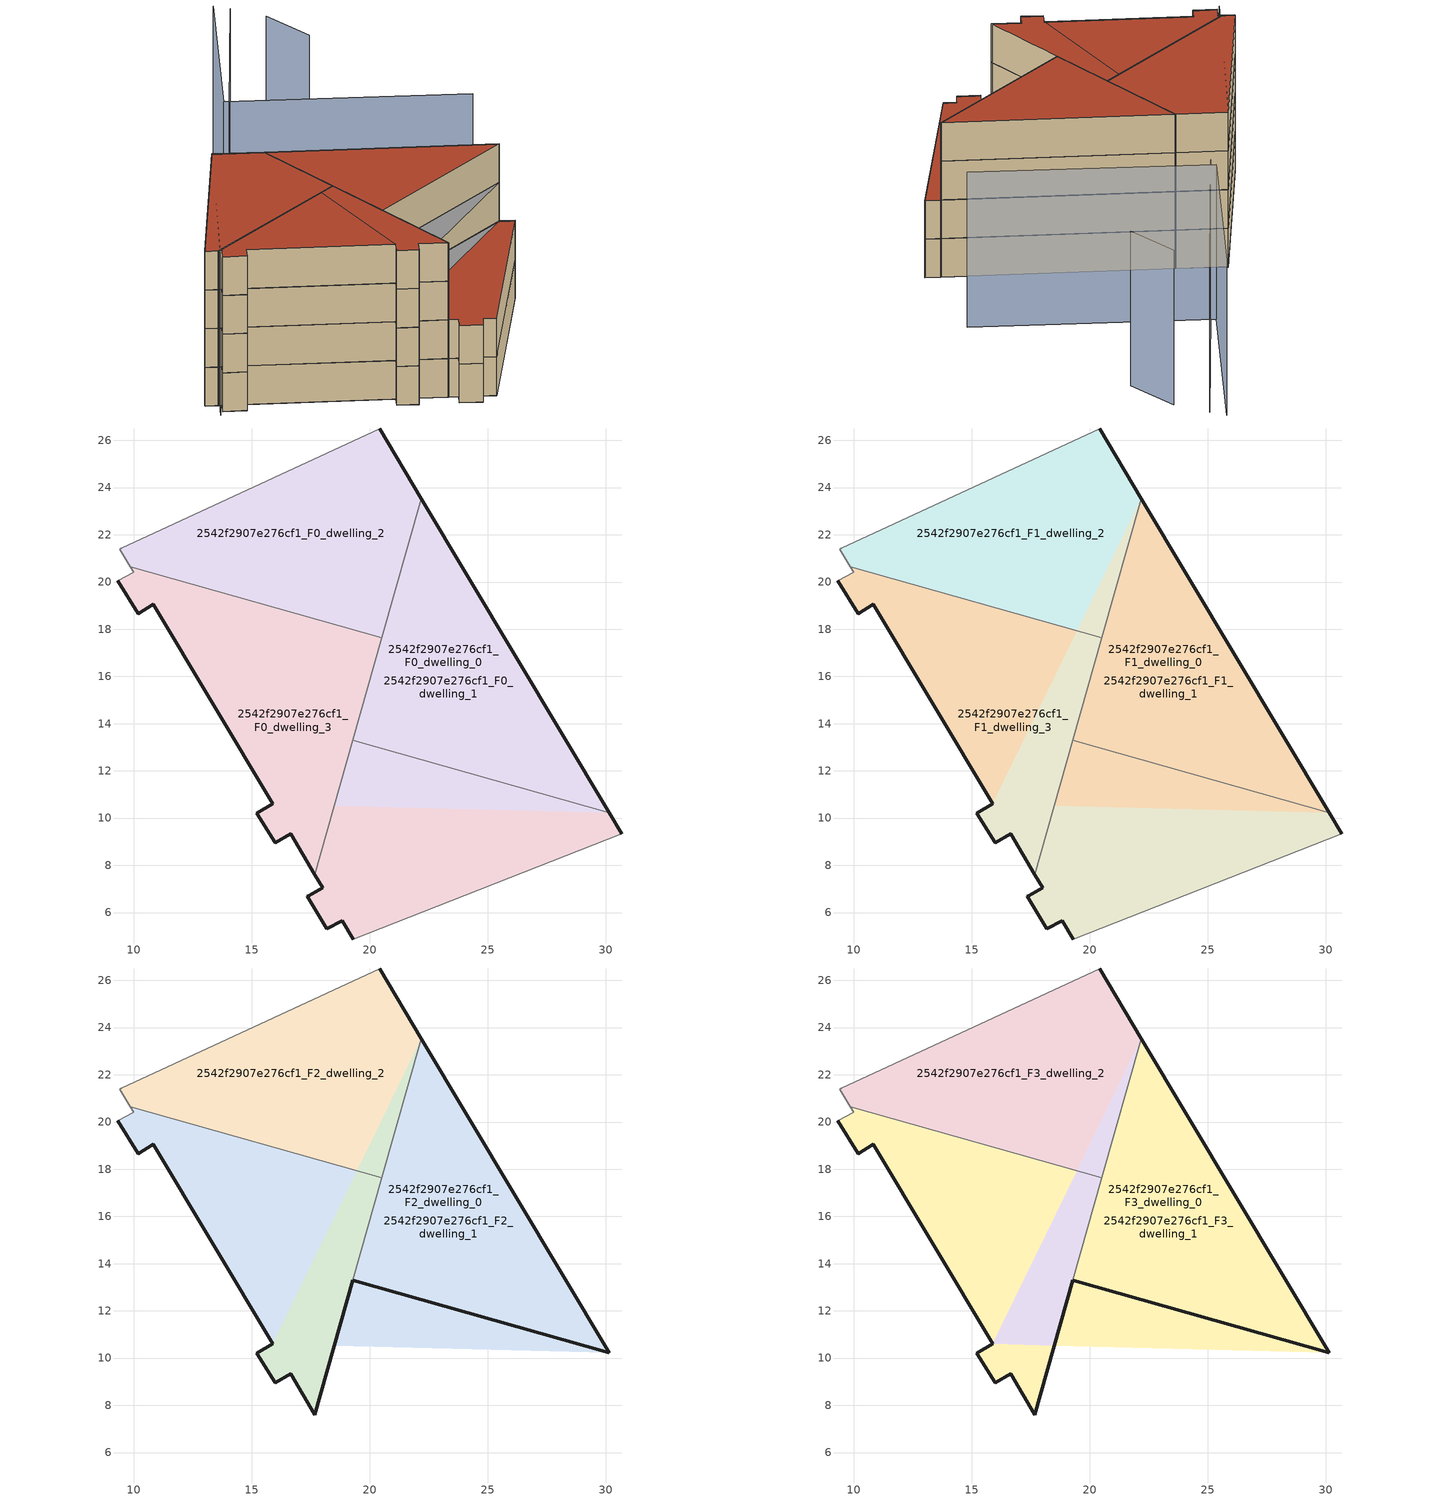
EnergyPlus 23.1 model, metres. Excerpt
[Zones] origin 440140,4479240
2542f2907e276cf1_F0_dwelling_0
 floor ground (EU_floor_Construction): 20.52,17.63 22.19,23.52 20.42,26.48 9.48,21.43 9.41,21.39 9.86,20.65 z0; 30.14,10.22 22.19,23.52 19.29,13.3 z0
 wall outside (EU_wall_Construction): 20.42,26.48 22.19,23.52 z0:3
 wall adiabatic (EU_wall_Construction): 9.86,20.65 9.41,21.39 9.48,21.43 20.42,26.48 z0:3
 wall to 2542f2907e276cf1_F0_dwelling_1 (EU_wall_Construction): 20.52,17.63 9.86,20.65 z0:3
 wall to 2542f2907e276cf1_F0_dwelling_2 (EU_wall_Construction): 22.19,23.52 20.52,17.63 z0:3
2542f2907e276cf1_F0_dwelling_1
 floor ground (EU_floor_Construction): 30.14,10.22 22.19,23.52 19.29,13.3 z0; 18.5,10.53 20.52,17.63 9.86,20.65 10.01,20.42 9.33,20.04 10.2,18.66 10.82,19.07 15.89,10.6 z0; 30.14,10.22 19.29,13.3 18.5,10.53 z0; 30.67,9.33 30.14,10.22 18.5,10.53 17.67,7.61 18.01,7.04 17.42,6.72 17.35,6.68 18.17,5.31 18.84,5.65 19.31,4.88 z0; 17.67,7.61 18.5,10.53 15.89,10.6 15.22,10.21 15.99,8.95 16.65,9.33 z0
 wall outside (EU_wall_Construction): 17.67,7.61 16.65,9.33 15.99,8.95 15.22,10.21 15.89,10.6 10.82,19.07 10.2,18.66 9.33,20.04 z0:3
 wall adiabatic (EU_wall_Construction): 9.33,20.04 10.01,20.42 9.86,20.65 z0:3
 wall to 2542f2907e276cf1_F0_dwelling_3 (EU_wall_Construction): 19.29,13.3 17.67,7.61 z0:3
 wall to 2542f2907e276cf1_F0_dwelling_2 (EU_wall_Construction): 20.52,17.63 19.29,13.3 z0:3
2542f2907e276cf1_F0_dwelling_2
 floor ground (EU_floor_Construction): 20.52,17.63 22.19,23.52 20.42,26.48 9.48,21.43 9.41,21.39 9.86,20.65 z0; 30.14,10.22 22.19,23.52 19.29,13.3 z0; 18.5,10.53 20.52,17.63 9.86,20.65 10.01,20.42 9.33,20.04 10.2,18.66 10.82,19.07 15.88,10.6 z0; 30.14,10.22 19.29,13.3 18.5,10.53 z0; 17.67,7.61 18.5,10.53 15.89,10.6 15.22,10.21 15.99,8.95 16.65,9.33 z0
 wall outside (EU_wall_Construction): 22.19,23.52 30.14,10.22 z0:3
 wall to 2542f2907e276cf1_F0_dwelling_3 (EU_wall_Construction): 30.14,10.22 19.29,13.3 z0:3
2542f2907e276cf1_F0_dwelling_3
 floor ground (EU_floor_Construction): 17.67,7.61 20.52,17.63 9.86,20.65 10.01,20.42 9.33,20.04 10.2,18.66 10.82,19.07 15.88,10.6 15.22,10.21 15.99,8.95 16.65,9.33 z0; 30.67,9.33 30.14,10.22 19.29,13.3 17.67,7.61 18.01,7.04 17.42,6.72 17.35,6.68 18.17,5.31 18.84,5.65 19.31,4.88 z0
 wall outside (EU_wall_Construction): 30.14,10.22 30.67,9.33 / 19.31,4.88 18.84,5.65 18.17,5.31 17.35,6.68 17.42,6.72 18.01,7.04 17.67,7.61 z0:3
 wall adiabatic (EU_wall_Construction): 30.67,9.33 19.31,4.88 z0:3
2542f2907e276cf1_F1_dwelling_0
 floor to 2542f2907e276cf1_F0_dwelling_0 (EU_floor_Construction): 30.14,10.22 22.19,23.52 19.29,13.3 z3
 floor to 2542f2907e276cf1_F0_dwelling_2 (EU_floor_Construction): 19.46,17.93 22.19,23.52 20.42,26.48 9.48,21.43 9.41,21.39 9.86,20.65 z3
 floor adiabatic (EU_floor_Construction): 20.52,17.63 22.19,23.52 19.46,17.93 9.86,20.65 z3
 wall outside (EU_wall_Construction): 20.42,26.48 22.19,23.52 z3:6
 wall adiabatic (EU_wall_Construction): 9.86,20.65 9.41,21.39 9.48,21.43 20.42,26.48 z3:6
 wall to 2542f2907e276cf1_F1_dwelling_1 (EU_wall_Construction): 20.52,17.63 9.86,20.65 z3:6
 wall to 2542f2907e276cf1_F1_dwelling_2 (EU_wall_Construction): 22.19,23.52 20.52,17.63 z3:6
2542f2907e276cf1_F1_dwelling_1
 floor to 2542f2907e276cf1_F0_dwelling_1 (EU_floor_Construction): 30.14,10.22 22.19,23.52 19.29,13.3 z3; 20.52,17.63 22.19,23.52 19.46,17.93 z3; 18.5,10.53 20.52,17.63 19.46,17.93 15.88,10.6 z3; 15.88,10.6 19.46,17.93 9.86,20.65 10.01,20.42 9.33,20.04 10.2,18.66 10.82,19.07 z3; 17.67,7.61 18.5,10.53 15.88,10.6 15.22,10.21 15.99,8.95 16.65,9.33 z3; 30.67,9.33 30.14,10.22 18.5,10.53 17.67,7.61 18.01,7.04 17.42,6.72 17.35,6.68 18.17,5.31 18.84,5.65 19.31,4.88 z3
 floor adiabatic (EU_floor_Construction): 30.14,10.22 19.29,13.3 18.5,10.53 z3
 wall outside (EU_wall_Construction): 17.67,7.61 16.65,9.33 15.99,8.95 15.22,10.21 15.89,10.6 10.82,19.07 10.2,18.66 9.33,20.04 z3:6
 wall adiabatic (EU_wall_Construction): 9.33,20.04 10.01,20.42 9.86,20.65 z3:6
 wall to 2542f2907e276cf1_F1_dwelling_3 (EU_wall_Construction): 19.29,13.3 17.67,7.61 z3:6
 wall to 2542f2907e276cf1_F1_dwelling_2 (EU_wall_Construction): 20.52,17.63 19.29,13.3 z3:6
 roof outside (EU_floor_Construction): 30.14,10.22 30.67,9.33 19.31,4.88 18.84,5.65 18.17,5.31 17.35,6.68 17.42,6.72 18.01,7.04 17.67,7.61 18.5,10.53 z6
2542f2907e276cf1_F1_dwelling_2
 floor to 2542f2907e276cf1_F0_dwelling_0 (EU_floor_Construction): 20.52,17.63 22.19,23.52 20.42,26.48 9.48,21.43 9.41,21.39 9.86,20.65 z3
 floor to 2542f2907e276cf1_F0_dwelling_2 (EU_floor_Construction): 30.14,10.22 22.19,23.52 19.29,13.3 z3; 18.5,10.53 20.52,17.63 19.46,17.93 15.89,10.6 z3; 17.67,7.61 18.5,10.53 15.89,10.6 15.22,10.21 15.99,8.95 16.65,9.33 z3
 floor to 2542f2907e276cf1_F0_dwelling_1 (EU_floor_Construction): 30.14,10.22 19.29,13.3 18.5,10.53 z3
 floor adiabatic (EU_floor_Construction): 15.88,10.6 19.46,17.93 9.86,20.65 10.01,20.42 9.33,20.04 10.2,18.66 10.82,19.07 z3
 wall outside (EU_wall_Construction): 22.19,23.52 30.14,10.22 z3:6
 wall to 2542f2907e276cf1_F1_dwelling_3 (EU_wall_Construction): 30.14,10.22 19.29,13.3 z3:6
 ceiling adiabatic (EU_floor_Construction): 18.5,10.53 17.67,7.61 16.65,9.33 15.99,8.95 15.22,10.21 15.89,10.6 z6
2542f2907e276cf1_F1_dwelling_3
 floor to 2542f2907e276cf1_F0_dwelling_3 (EU_floor_Construction): 17.67,7.61 20.52,17.63 9.86,20.65 10.01,20.42 9.33,20.04 10.2,18.66 10.82,19.07 15.88,10.6 15.22,10.21 15.99,8.95 16.65,9.33 z3; 30.67,9.33 30.14,10.22 19.29,13.3 17.67,7.61 18.01,7.04 17.42,6.72 17.35,6.68 18.17,5.31 18.84,5.65 19.31,4.88 z3
 wall outside (EU_wall_Construction): 30.14,10.22 30.67,9.33 / 19.31,4.88 18.84,5.65 18.17,5.31 17.35,6.68 17.42,6.72 18.01,7.04 17.67,7.61 z3:6
 wall adiabatic (EU_wall_Construction): 30.67,9.33 19.31,4.88 z3:6
 ceiling adiabatic (EU_roof_Construction): 30.14,10.22 30.67,9.33 19.31,4.88 18.84,5.65 18.17,5.31 17.35,6.68 17.42,6.72 18.01,7.04 17.67,7.61 19.29,13.3 z6; 20.52,17.63 18.5,10.53 15.89,10.6 19.46,17.93 z6
2542f2907e276cf1_F2_dwelling_0
 floor to 2542f2907e276cf1_F1_dwelling_0 (EU_floor_Construction): 30.14,10.22 22.19,23.52 19.29,13.3 z6
 floor to 2542f2907e276cf1_F1_dwelling_2 (EU_floor_Construction): 19.46,17.93 22.19,23.52 20.42,26.48 9.48,21.43 9.41,21.39 9.86,20.65 z6
 floor adiabatic (EU_floor_Construction): 20.52,17.63 22.19,23.52 19.46,17.93 9.86,20.65 z6
 wall outside (EU_wall_Construction): 20.42,26.48 22.19,23.52 z6:9
 wall adiabatic (EU_wall_Construction): 9.86,20.65 9.41,21.39 9.48,21.43 20.42,26.48 z6:9
 wall to 2542f2907e276cf1_F2_dwelling_1 (EU_wall_Construction): 20.52,17.63 9.86,20.65 z6:9
 wall to 2542f2907e276cf1_F2_dwelling_2 (EU_wall_Construction): 22.19,23.52 20.52,17.63 z6:9
2542f2907e276cf1_F2_dwelling_1
 floor to 2542f2907e276cf1_F1_dwelling_1 (EU_floor_Construction): 30.14,10.22 22.19,23.52 19.29,13.3 z6; 20.52,17.63 22.19,23.52 19.46,17.93 z6; 18.5,10.53 20.52,17.63 19.46,17.93 15.88,10.6 z6; 15.88,10.6 19.46,17.93 9.86,20.65 10.01,20.42 9.33,20.04 10.2,18.66 10.82,19.07 z6; 17.67,7.61 18.5,10.53 15.88,10.6 15.22,10.21 15.99,8.95 16.65,9.33 z6; 30.14,10.22 19.29,13.3 18.5,10.53 z6
 wall outside (EU_wall_Construction): 19.29,13.3 17.67,7.61 16.65,9.33 15.99,8.95 15.22,10.21 15.89,10.6 10.82,19.07 10.2,18.66 9.33,20.04 z6:9
 wall adiabatic (EU_wall_Construction): 9.33,20.04 10.01,20.42 9.86,20.65 z6:9
 wall to 2542f2907e276cf1_F2_dwelling_2 (EU_wall_Construction): 20.52,17.63 19.29,13.3 z6:9
2542f2907e276cf1_F2_dwelling_2
 floor to 2542f2907e276cf1_F1_dwelling_0 (EU_floor_Construction): 20.52,17.63 22.19,23.52 20.42,26.48 9.48,21.43 9.41,21.39 9.86,20.65 z6
 floor to 2542f2907e276cf1_F1_dwelling_2 (EU_floor_Construction): 30.14,10.22 22.19,23.52 19.29,13.3 z6; 18.5,10.53 20.52,17.63 19.46,17.93 15.89,10.6 z6
 floor adiabatic (EU_floor_Construction): 30.14,10.22 19.29,13.3 18.5,10.53 z6
 floor to 2542f2907e276cf1_F1_dwelling_3 (EU_floor_Construction): 17.67,7.61 18.5,10.53 15.89,10.6 15.22,10.21 15.99,8.95 16.65,9.33 z6; 15.88,10.6 19.46,17.93 9.86,20.65 10.01,20.42 9.33,20.04 10.2,18.66 10.82,19.07 z6
 wall outside (EU_wall_Construction): 22.19,23.52 30.14,10.22 19.29,13.3 z6:9
2542f2907e276cf1_F3_dwelling_0
 floor to 2542f2907e276cf1_F2_dwelling_0 (EU_floor_Construction): 30.14,10.22 22.19,23.52 19.29,13.3 z9
 floor to 2542f2907e276cf1_F2_dwelling_2 (EU_floor_Construction): 19.46,17.93 22.19,23.52 20.42,26.48 9.48,21.43 9.41,21.39 9.86,20.65 z9
 floor adiabatic (EU_floor_Construction): 20.52,17.63 22.19,23.52 19.46,17.93 9.86,20.65 z9
 wall outside (EU_wall_Construction): 20.42,26.48 22.19,23.52 z9:12
 wall adiabatic (EU_wall_Construction): 9.86,20.65 9.41,21.39 9.48,21.43 20.42,26.48 z9:12
 wall to 2542f2907e276cf1_F3_dwelling_1 (EU_wall_Construction): 20.52,17.63 9.86,20.65 z9:12
 wall to 2542f2907e276cf1_F3_dwelling_2 (EU_wall_Construction): 22.19,23.52 20.52,17.63 z9:12
 roof outside (EU_roof_Construction): 22.19,23.52 30.14,10.22 19.29,13.3 z12; 20.42,26.48 22.19,23.52 20.52,17.63 9.86,20.65 9.41,21.39 9.48,21.43 z12
2542f2907e276cf1_F3_dwelling_1
 floor to 2542f2907e276cf1_F2_dwelling_1 (EU_floor_Construction): 30.14,10.22 22.19,23.52 19.29,13.3 z9; 20.52,17.63 22.19,23.52 19.46,17.93 z9; 15.88,10.6 19.46,17.93 9.86,20.65 10.01,20.42 9.33,20.04 10.2,18.66 10.82,19.07 z9; 17.67,7.61 18.5,10.53 15.88,10.6 15.22,10.21 15.99,8.95 16.65,9.33 z9
 floor to 2542f2907e276cf1_F2_dwelling_2 (EU_floor_Construction): 18.5,10.53 20.52,17.63 19.46,17.93 15.89,10.6 z9
 floor adiabatic (EU_floor_Construction): 30.14,10.22 19.29,13.3 18.5,10.53 z9
 wall outside (EU_wall_Construction): 19.29,13.3 17.67,7.61 16.65,9.33 15.99,8.95 15.22,10.21 15.89,10.6 10.82,19.07 10.2,18.66 9.33,20.04 z9:12
 wall adiabatic (EU_wall_Construction): 9.33,20.04 10.01,20.42 9.86,20.65 z9:12
 wall to 2542f2907e276cf1_F3_dwelling_2 (EU_wall_Construction): 20.52,17.63 19.29,13.3 z9:12
 roof outside (EU_roof_Construction): 20.52,17.63 17.67,7.61 16.65,9.33 15.99,8.95 15.22,10.21 15.89,10.6 19.46,17.93 z12; 22.19,23.52 30.14,10.22 19.29,13.3 z12; 22.19,23.52 20.52,17.63 19.46,17.93 z12; 19.46,17.93 15.89,10.6 10.82,19.07 10.2,18.66 9.33,20.04 10.01,20.42 9.86,20.65 z12
2542f2907e276cf1_F3_dwelling_2
 floor to 2542f2907e276cf1_F2_dwelling_0 (EU_floor_Construction): 20.52,17.63 22.19,23.52 20.42,26.48 9.48,21.43 9.41,21.39 9.86,20.65 z9
 floor to 2542f2907e276cf1_F2_dwelling_2 (EU_floor_Construction): 30.14,10.22 22.19,23.52 19.29,13.3 z9; 17.67,7.61 18.5,10.53 15.89,10.6 15.22,10.21 15.99,8.95 16.65,9.33 z9
 floor to 2542f2907e276cf1_F2_dwelling_1 (EU_floor_Construction): 18.5,10.53 20.52,17.63 19.46,17.93 15.88,10.6 z9; 30.14,10.22 19.29,13.3 18.5,10.53 z9
 floor adiabatic (EU_floor_Construction): 15.88,10.6 19.46,17.93 9.86,20.65 10.01,20.42 9.33,20.04 10.2,18.66 10.82,19.07 z9
 wall outside (EU_wall_Construction): 22.19,23.52 30.14,10.22 19.29,13.3 z9:12
 roof outside (EU_roof_Construction): 22.19,23.52 20.52,17.63 19.46,17.93 z12; 22.19,23.52 30.14,10.22 19.29,13.3 z12; 20.42,26.48 22.19,23.52 19.46,17.93 9.86,20.65 9.41,21.39 9.48,21.43 z12; 20.52,17.63 17.67,7.61 16.65,9.33 15.99,8.95 15.22,10.21 15.89,10.6 19.46,17.93 z12; 19.46,17.93 15.89,10.6 10.82,19.07 10.2,18.66 9.33,20.04 10.01,20.42 9.86,20.65 z12
shading: 34.85,14.59 26.57,28.75 / 26.57,28.75 36.84,34.75 / 36.48,27.46 37.29,31.08 / 37.05,33.59 26.21,28.14 / 20.42,26.48 8.91,19.99 z0:12
[Building]
EU S2 Campaign: North Axis=0; Terrain=City; Solar Distribution=FullExterior
[Site:Location]
Madrid: Latitude=40.5; Longitude=-3.5; Time Zone=1; Elevation=609
[SizingPeriod:WeatherFileDays]
AnnualSizingPeriod: Begin Month=1; Begin Day of Month=1; End Month=12; End Day of Month=31; Day of Week for Start Day=Monday; Use Weather File Daylight Saving Period=No; Use Weather File Rain and Snow Indicators=No
[MATERIAL]
EU_InternalMass_Material: Roughness=MediumRough; Thickness=0.1; Conductivity=1; Density=1800; Specific Heat=900; Thermal Absorptance=0.9; Solar Absorptance=0.7; Visible Absorptance=0.7
[MATERIAL:NOMASS] Roughness=MediumRough; Thermal Absorptance=0.9; Solar Absorptance=0.7; Visible Absorptance=0.7
Name | Thermal Resistance
EU_wall_NoMass | 1.60022
EU_roof_NoMass | 1.57597
EU_floor_NoMass | 0.470652
[CONSTRUCTION]
EU_wall_Construction: EU_wall_NoMass
EU_roof_Construction: EU_roof_NoMass
EU_floor_Construction: EU_floor_NoMass
EU_InternalMass_Construction: EU_InternalMass_Material
[ZONE] Type=1; Multiplier=1; Ceiling Height=autocalculate; Floor Area=autocalculate; Part of Total Floor Area=Yes
Name | Volume
2542f2907e276cf1_F0_dwelling_0; 2542f2907e276cf1_F1_dwelling_0; 2542f2907e276cf1_F2_dwelling_0; 2542f2907e276cf1_F3_dwelling_0 | 359.731
2542f2907e276cf1_F0_dwelling_1 | 539.582
2542f2907e276cf1_F1_dwelling_1 | 549.669
2542f2907e276cf1_F2_dwelling_1 | 418.487
2542f2907e276cf1_F3_dwelling_1 | 418.49
2542f2907e276cf1_F0_dwelling_2; 2542f2907e276cf1_F1_dwelling_2; 2542f2907e276cf1_F2_dwelling_2; 2542f2907e276cf1_F3_dwelling_2 | 588.268
2542f2907e276cf1_F0_dwelling_3; 2542f2907e276cf1_F1_dwelling_3 | 359.729
[INTERNALMASS] Construction=EU_InternalMass_Construction
Name | Zone or ZoneList | Surface Area
2542f2907e276cf1_F0_dwelling_0_EU_InternalMass | 2542f2907e276cf1_F0_dwelling_0 | 59.9551
2542f2907e276cf1_F0_dwelling_1_EU_InternalMass | 2542f2907e276cf1_F0_dwelling_1 | 59.959
2542f2907e276cf1_F0_dwelling_2_EU_InternalMass | 2542f2907e276cf1_F0_dwelling_2 | 59.9543
2542f2907e276cf1_F0_dwelling_3_EU_InternalMass | 2542f2907e276cf1_F0_dwelling_3 | 59.9548
2542f2907e276cf1_F1_dwelling_0_EU_InternalMass | 2542f2907e276cf1_F1_dwelling_0 | 59.9551
2542f2907e276cf1_F1_dwelling_1_EU_InternalMass | 2542f2907e276cf1_F1_dwelling_1 | 59.959
2542f2907e276cf1_F1_dwelling_2_EU_InternalMass | 2542f2907e276cf1_F1_dwelling_2 | 59.9543
2542f2907e276cf1_F1_dwelling_3_EU_InternalMass | 2542f2907e276cf1_F1_dwelling_3 | 59.9548
2542f2907e276cf1_F2_dwelling_0_EU_InternalMass | 2542f2907e276cf1_F2_dwelling_0 | 79.9411
2542f2907e276cf1_F2_dwelling_1_EU_InternalMass | 2542f2907e276cf1_F2_dwelling_1 | 79.9417
2542f2907e276cf1_F2_dwelling_2_EU_InternalMass | 2542f2907e276cf1_F2_dwelling_2 | 79.9399
2542f2907e276cf1_F3_dwelling_0_EU_InternalMass | 2542f2907e276cf1_F3_dwelling_0 | 79.9411
2542f2907e276cf1_F3_dwelling_1_EU_InternalMass | 2542f2907e276cf1_F3_dwelling_1 | 79.9417
2542f2907e276cf1_F3_dwelling_2_EU_InternalMass | 2542f2907e276cf1_F3_dwelling_2 | 79.9399
[OTHEREQUIPMENT] Fuel Type=Electricity; Design Level Calculation Method=Watts/Area; Power per Zone Floor Area=1; Fraction Latent=0; Fraction Radiant=0; Fraction Lost=0; Carbon Dioxide Generation Rate=0; EndUse Subcategory=EU_Step8_InternalGains
Name | Zone or ZoneList or Space or SpaceList | Schedule
EU_Step8_InternalGain_2542f2907e276cf1_F0_dwelling_0_f000 | 2542f2907e276cf1_F0_dwelling_0 | EU_Step8_GainSchedule_2542f2907e276cf1_F0_dwelling_0_f000
EU_Step8_InternalGain_2542f2907e276cf1_F0_dwelling_1_f000 | 2542f2907e276cf1_F0_dwelling_1 | EU_Step8_GainSchedule_2542f2907e276cf1_F0_dwelling_1_f000
EU_Step8_InternalGain_2542f2907e276cf1_F0_dwelling_2_f000 | 2542f2907e276cf1_F0_dwelling_2 | EU_Step8_GainSchedule_2542f2907e276cf1_F0_dwelling_2_f000
EU_Step8_InternalGain_2542f2907e276cf1_F0_dwelling_3_f000 | 2542f2907e276cf1_F0_dwelling_3 | EU_Step8_GainSchedule_2542f2907e276cf1_F0_dwelling_3_f000
EU_Step8_InternalGain_2542f2907e276cf1_F1_dwelling_0_f000 | 2542f2907e276cf1_F1_dwelling_0 | EU_Step8_GainSchedule_2542f2907e276cf1_F1_dwelling_0_f000
EU_Step8_InternalGain_2542f2907e276cf1_F1_dwelling_1_f000 | 2542f2907e276cf1_F1_dwelling_1 | EU_Step8_GainSchedule_2542f2907e276cf1_F1_dwelling_1_f000
EU_Step8_InternalGain_2542f2907e276cf1_F1_dwelling_2_f000 | 2542f2907e276cf1_F1_dwelling_2 | EU_Step8_GainSchedule_2542f2907e276cf1_F1_dwelling_2_f000
EU_Step8_InternalGain_2542f2907e276cf1_F1_dwelling_3_f000 | 2542f2907e276cf1_F1_dwelling_3 | EU_Step8_GainSchedule_2542f2907e276cf1_F1_dwelling_3_f000
EU_Step8_InternalGain_2542f2907e276cf1_F2_dwelling_0_f000 | 2542f2907e276cf1_F2_dwelling_0 | EU_Step8_GainSchedule_2542f2907e276cf1_F2_dwelling_0_f000
EU_Step8_InternalGain_2542f2907e276cf1_F2_dwelling_1_f000 | 2542f2907e276cf1_F2_dwelling_1 | EU_Step8_GainSchedule_2542f2907e276cf1_F2_dwelling_1_f000
EU_Step8_InternalGain_2542f2907e276cf1_F2_dwelling_2_f000 | 2542f2907e276cf1_F2_dwelling_2 | EU_Step8_GainSchedule_2542f2907e276cf1_F2_dwelling_2_f000
EU_Step8_InternalGain_2542f2907e276cf1_F3_dwelling_0_f000 | 2542f2907e276cf1_F3_dwelling_0 | EU_Step8_GainSchedule_2542f2907e276cf1_F3_dwelling_0_f000
EU_Step8_InternalGain_2542f2907e276cf1_F3_dwelling_1_f000 | 2542f2907e276cf1_F3_dwelling_1 | EU_Step8_GainSchedule_2542f2907e276cf1_F3_dwelling_1_f000
EU_Step8_InternalGain_2542f2907e276cf1_F3_dwelling_2_f000 | 2542f2907e276cf1_F3_dwelling_2 | EU_Step8_GainSchedule_2542f2907e276cf1_F3_dwelling_2_f000
[ZONEVENTILATION:DESIGNFLOWRATE] Schedule=EU_AlwaysOn; Design Flow Rate Calculation Method=AirChanges/Hour; Air Changes per Hour=0.480704; Ventilation Type=Natural; Fan Pressure Rise=0; Fan Total Efficiency=1; Constant Term Coefficient=1; Temperature Term Coefficient=0; Velocity Term Coefficient=0; Velocity Squared Term Coefficient=0; Minimum Indoor Temperature=-100; Maximum Indoor Temperature=100; Delta Temperature=-100; Minimum Outdoor Temperature=-100; Maximum Outdoor Temperature=100; Maximum Wind Speed=40
Name | Zone or ZoneList or Space or SpaceList
EU_ConstantAir_2542f2907e276cf1_F0_dwelling_0 | 2542f2907e276cf1_F0_dwelling_0
EU_ConstantAir_2542f2907e276cf1_F0_dwelling_1 | 2542f2907e276cf1_F0_dwelling_1
EU_ConstantAir_2542f2907e276cf1_F0_dwelling_2 | 2542f2907e276cf1_F0_dwelling_2
EU_ConstantAir_2542f2907e276cf1_F0_dwelling_3 | 2542f2907e276cf1_F0_dwelling_3
EU_ConstantAir_2542f2907e276cf1_F1_dwelling_0 | 2542f2907e276cf1_F1_dwelling_0
EU_ConstantAir_2542f2907e276cf1_F1_dwelling_1 | 2542f2907e276cf1_F1_dwelling_1
EU_ConstantAir_2542f2907e276cf1_F1_dwelling_2 | 2542f2907e276cf1_F1_dwelling_2
EU_ConstantAir_2542f2907e276cf1_F1_dwelling_3 | 2542f2907e276cf1_F1_dwelling_3
EU_ConstantAir_2542f2907e276cf1_F2_dwelling_0 | 2542f2907e276cf1_F2_dwelling_0
EU_ConstantAir_2542f2907e276cf1_F2_dwelling_1 | 2542f2907e276cf1_F2_dwelling_1
EU_ConstantAir_2542f2907e276cf1_F2_dwelling_2 | 2542f2907e276cf1_F2_dwelling_2
EU_ConstantAir_2542f2907e276cf1_F3_dwelling_0 | 2542f2907e276cf1_F3_dwelling_0
EU_ConstantAir_2542f2907e276cf1_F3_dwelling_1 | 2542f2907e276cf1_F3_dwelling_1
EU_ConstantAir_2542f2907e276cf1_F3_dwelling_2 | 2542f2907e276cf1_F3_dwelling_2
[HVACTEMPLATE:THERMOSTAT] Constant Heating Setpoint=20; Constant Cooling Setpoint=50
EU_HeatOnly_2542f2907e276cf1_F0_dwelling_0; EU_HeatOnly_2542f2907e276cf1_F0_dwelling_1; EU_HeatOnly_2542f2907e276cf1_F0_dwelling_2; EU_HeatOnly_2542f2907e276cf1_F0_dwelling_3; EU_HeatOnly_2542f2907e276cf1_F1_dwelling_0; EU_HeatOnly_2542f2907e276cf1_F1_dwelling_1; EU_HeatOnly_2542f2907e276cf1_F1_dwelling_2; EU_HeatOnly_2542f2907e276cf1_F1_dwelling_3; EU_HeatOnly_2542f2907e276cf1_F2_dwelling_0; EU_HeatOnly_2542f2907e276cf1_F2_dwelling_1; EU_HeatOnly_2542f2907e276cf1_F2_dwelling_2; EU_HeatOnly_2542f2907e276cf1_F3_dwelling_0; EU_HeatOnly_2542f2907e276cf1_F3_dwelling_1; EU_HeatOnly_2542f2907e276cf1_F3_dwelling_2
[HVACTEMPLATE:ZONE:IDEALLOADSAIRSYSTEM] System Availability Schedule=EU_AlwaysOn; Maximum Heating Supply Air Temperature=50; Minimum Cooling Supply Air Temperature=13; Maximum Heating Supply Air Humidity Ratio=0.0156; Minimum Cooling Supply Air Humidity Ratio=0.0077; Heating Limit=NoLimit; Cooling Limit=NoLimit; Heating Availability Schedule=EU_AlwaysOn; Cooling Availability Schedule=EU_CoolingOff; Dehumidification Control Type=ConstantSensibleHeatRatio; Cooling Sensible Heat Ratio=0.7; Dehumidification Setpoint=60; Humidification Control Type=None; Humidification Setpoint=30; Outdoor Air Method=None; Outdoor Air Flow Rate per Person=0.00944; Outdoor Air Flow Rate per Zone Floor Area=0; Outdoor Air Flow Rate per Zone=0; Demand Controlled Ventilation Type=None; Outdoor Air Economizer Type=NoEconomizer; Heat Recovery Type=None; Sensible Heat Recovery Effectiveness=0.7; Latent Heat Recovery Effectiveness=0.65
Name | Template Thermostat
2542f2907e276cf1_F0_dwelling_0 | EU_HeatOnly_2542f2907e276cf1_F0_dwelling_0
2542f2907e276cf1_F0_dwelling_1 | EU_HeatOnly_2542f2907e276cf1_F0_dwelling_1
2542f2907e276cf1_F0_dwelling_2 | EU_HeatOnly_2542f2907e276cf1_F0_dwelling_2
2542f2907e276cf1_F0_dwelling_3 | EU_HeatOnly_2542f2907e276cf1_F0_dwelling_3
2542f2907e276cf1_F1_dwelling_0 | EU_HeatOnly_2542f2907e276cf1_F1_dwelling_0
2542f2907e276cf1_F1_dwelling_1 | EU_HeatOnly_2542f2907e276cf1_F1_dwelling_1
2542f2907e276cf1_F1_dwelling_2 | EU_HeatOnly_2542f2907e276cf1_F1_dwelling_2
2542f2907e276cf1_F1_dwelling_3 | EU_HeatOnly_2542f2907e276cf1_F1_dwelling_3
2542f2907e276cf1_F2_dwelling_0 | EU_HeatOnly_2542f2907e276cf1_F2_dwelling_0
2542f2907e276cf1_F2_dwelling_1 | EU_HeatOnly_2542f2907e276cf1_F2_dwelling_1
2542f2907e276cf1_F2_dwelling_2 | EU_HeatOnly_2542f2907e276cf1_F2_dwelling_2
2542f2907e276cf1_F3_dwelling_0 | EU_HeatOnly_2542f2907e276cf1_F3_dwelling_0
2542f2907e276cf1_F3_dwelling_1 | EU_HeatOnly_2542f2907e276cf1_F3_dwelling_1
2542f2907e276cf1_F3_dwelling_2 | EU_HeatOnly_2542f2907e276cf1_F3_dwelling_2
[SIZING:ZONE] Zone Cooling Design Supply Air Temperature Input Method=SupplyAirTemperature; Zone Cooling Design Supply Air Temperature=13; Zone Heating Design Supply Air Temperature Input Method=SupplyAirTemperature; Zone Heating Design Supply Air Temperature=50; Zone Cooling Design Supply Air Humidity Ratio=0.008; Zone Heating Design Supply Air Humidity Ratio=0.008; Cooling Design Air Flow Method=DesignDay; Cooling Design Air Flow Rate=0; Cooling Minimum Air Flow per Zone Floor Area=0.000762; Cooling Minimum Air Flow=0; Cooling Minimum Air Flow Fraction=0.2; Heating Design Air Flow Method=DesignDay; Heating Design Air Flow Rate=0; Heating Maximum Air Flow per Zone Floor Area=0.002032; Heating Maximum Air Flow=0.141576; Heating Maximum Air Flow Fraction=0.3; Account for Dedicated Outdoor Air System=No; Dedicated Outdoor Air System Control Strategy=NeutralSupplyAir; Dedicated Outdoor Air Low Setpoint Temperature for Design=autosize; Dedicated Outdoor Air High Setpoint Temperature for Design=autosize; Zone Load Sizing Method=Sensible Load Only No Latent Load; Zone Latent Cooling Design Supply Air Humidity Ratio Input Method=HumidityRatioDifference; Zone Cooling Design Supply Air Humidity Ratio Difference=0.005; Zone Latent Heating Design Supply Air Humidity Ratio Input Method=HumidityRatioDifference; Zone Humidification Design Supply Air Humidity Ratio Difference=0.005
2542f2907e276cf1_F0_dwelling_0; 2542f2907e276cf1_F0_dwelling_1; 2542f2907e276cf1_F0_dwelling_2; 2542f2907e276cf1_F0_dwelling_3; 2542f2907e276cf1_F1_dwelling_0; 2542f2907e276cf1_F1_dwelling_1; 2542f2907e276cf1_F1_dwelling_2; 2542f2907e276cf1_F1_dwelling_3; 2542f2907e276cf1_F2_dwelling_0; 2542f2907e276cf1_F2_dwelling_1; 2542f2907e276cf1_F2_dwelling_2; 2542f2907e276cf1_F3_dwelling_0; 2542f2907e276cf1_F3_dwelling_1; 2542f2907e276cf1_F3_dwelling_2
[SCHEDULE:CONSTANT]
Name | Hourly Value
EU_AlwaysOn | 1
EU_CoolingOff | 0
[SCHEDULE:FILE] Column Number=1; Rows to Skip at Top=0; Number of Hours of Data=8760; Column Separator=Comma; Interpolate to Timestep=No; Minutes per Item=60; Adjust Schedule for Daylight Savings=Yes
Name | File
EU_Step8_GainSchedule_2542f2907e276cf1_F0_dwelling_0_f000 | ../../schedules/2542f2907e276cf1/2542f2907e276cf1_F0_dwelling_0_f000_gain.csv
EU_Step8_GainSchedule_2542f2907e276cf1_F0_dwelling_1_f000 | ../../schedules/2542f2907e276cf1/2542f2907e276cf1_F0_dwelling_1_f000_gain.csv
EU_Step8_GainSchedule_2542f2907e276cf1_F0_dwelling_2_f000 | ../../schedules/2542f2907e276cf1/2542f2907e276cf1_F0_dwelling_2_f000_gain.csv
EU_Step8_GainSchedule_2542f2907e276cf1_F0_dwelling_3_f000 | ../../schedules/2542f2907e276cf1/2542f2907e276cf1_F0_dwelling_3_f000_gain.csv
EU_Step8_GainSchedule_2542f2907e276cf1_F1_dwelling_0_f000 | ../../schedules/2542f2907e276cf1/2542f2907e276cf1_F1_dwelling_0_f000_gain.csv
EU_Step8_GainSchedule_2542f2907e276cf1_F1_dwelling_1_f000 | ../../schedules/2542f2907e276cf1/2542f2907e276cf1_F1_dwelling_1_f000_gain.csv
EU_Step8_GainSchedule_2542f2907e276cf1_F1_dwelling_2_f000 | ../../schedules/2542f2907e276cf1/2542f2907e276cf1_F1_dwelling_2_f000_gain.csv
EU_Step8_GainSchedule_2542f2907e276cf1_F1_dwelling_3_f000 | ../../schedules/2542f2907e276cf1/2542f2907e276cf1_F1_dwelling_3_f000_gain.csv
EU_Step8_GainSchedule_2542f2907e276cf1_F2_dwelling_0_f000 | ../../schedules/2542f2907e276cf1/2542f2907e276cf1_F2_dwelling_0_f000_gain.csv
EU_Step8_GainSchedule_2542f2907e276cf1_F2_dwelling_1_f000 | ../../schedules/2542f2907e276cf1/2542f2907e276cf1_F2_dwelling_1_f000_gain.csv
EU_Step8_GainSchedule_2542f2907e276cf1_F2_dwelling_2_f000 | ../../schedules/2542f2907e276cf1/2542f2907e276cf1_F2_dwelling_2_f000_gain.csv
EU_Step8_GainSchedule_2542f2907e276cf1_F3_dwelling_0_f000 | ../../schedules/2542f2907e276cf1/2542f2907e276cf1_F3_dwelling_0_f000_gain.csv
EU_Step8_GainSchedule_2542f2907e276cf1_F3_dwelling_1_f000 | ../../schedules/2542f2907e276cf1/2542f2907e276cf1_F3_dwelling_1_f000_gain.csv
EU_Step8_GainSchedule_2542f2907e276cf1_F3_dwelling_2_f000 | ../../schedules/2542f2907e276cf1/2542f2907e276cf1_F3_dwelling_2_f000_gain.csv
